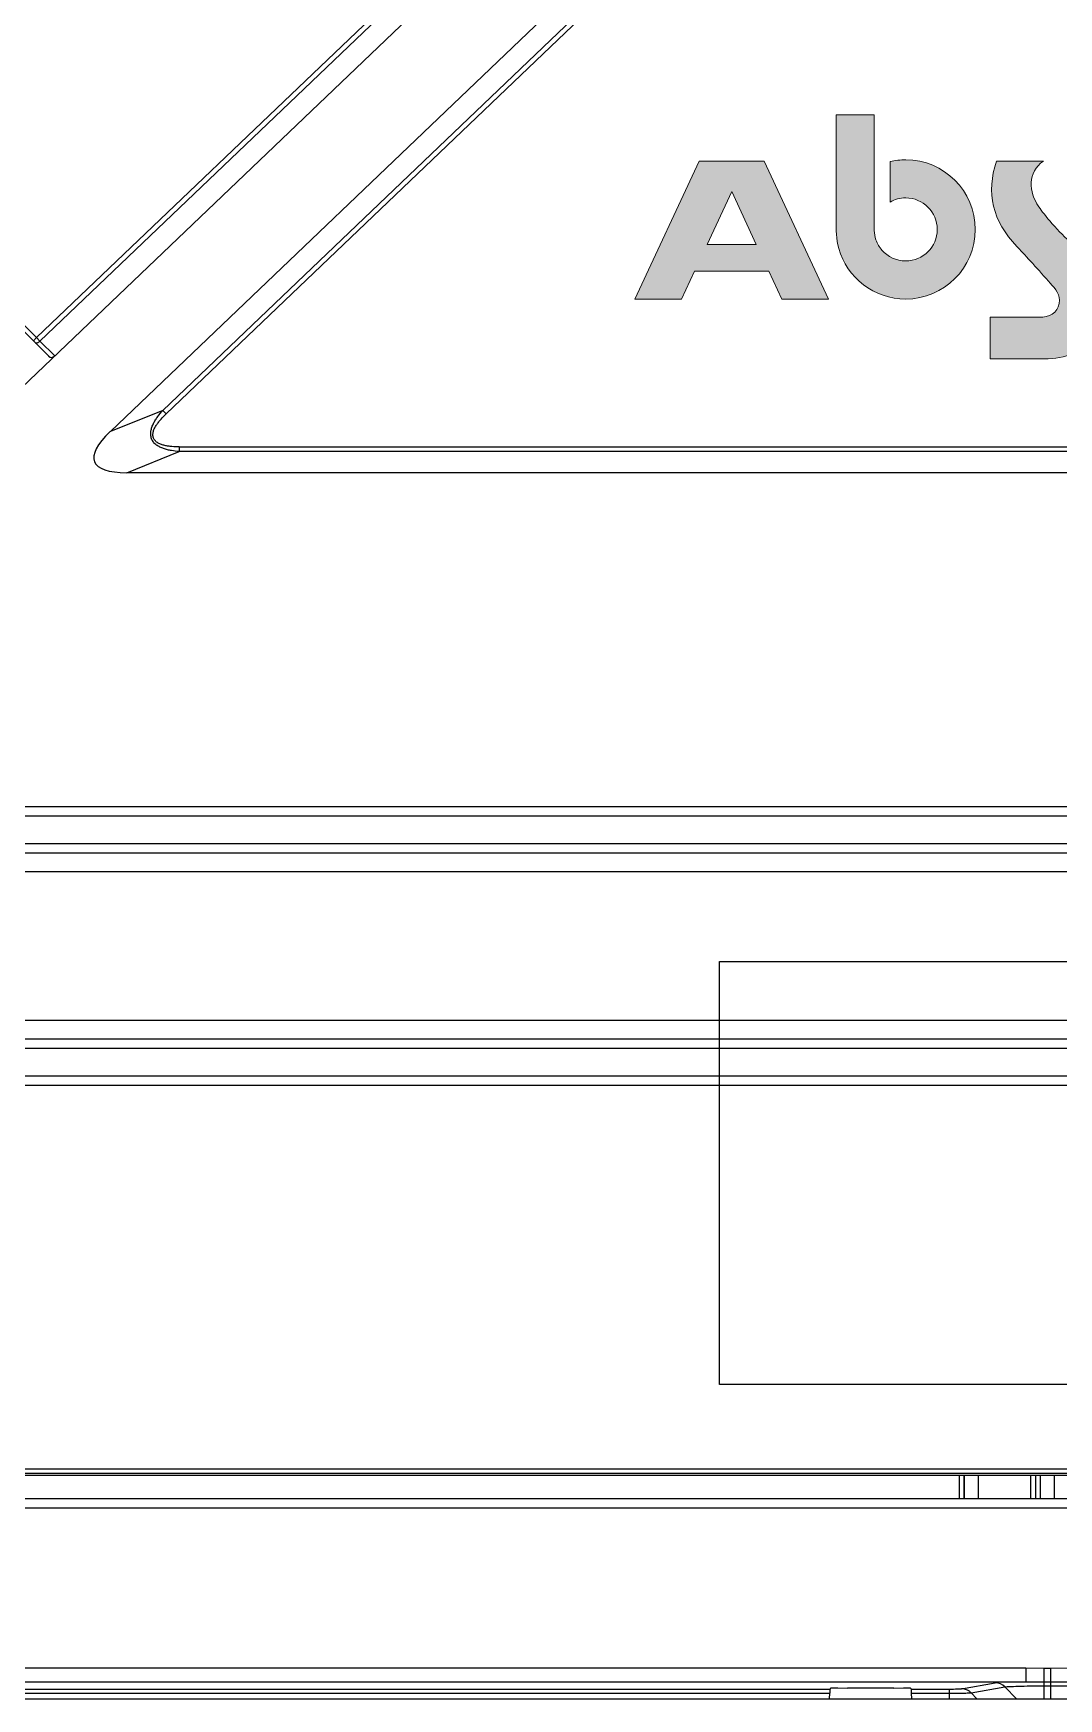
# Model space of a CAD drawing. Header units: millimetres. Extents: x 562 to 17351, y 2396 to 6995.
# Drawn here: x 13516.2 to 13626.5, y 3868.7 to 4047.9 of the extents above; entities that cross this region are included whole.
import ezdxf

# ---------------------------------------------------------------- set-up
doc = ezdxf.new("R2010")
doc.units = ezdxf.units.MM
doc.layers.add('02___PRT_ALL_AXES', color=7, linetype='Continuous')
doc.layers.add('图层 1', color=7, linetype='Continuous', lineweight=18)

# ---------------------------------------------------------------- blocks, each defined once
blk = doc.blocks.new('32211212')
at = {"color": 114, "linetype": 'Continuous', "true_color": 0x139b48}
for p, q in [((3755.11, 1677.67), (4282.11, 1677.67)), ((3755.11, 1672.67), (4282.11, 1672.67)), ((3755.11, 1670.67), (4282.11, 1670.67)), ((3755.11, 1654.67), (4282.11, 1654.67)), ((3755.11, 1652.67), (4282.11, 1652.67)), ((3755.11, 1647.67), (4282.11, 1647.67))]:
    blk.add_line(p, q, dxfattribs=at)
at = {"layer": '02___PRT_ALL_AXES', "color": 114, "linetype": 'Continuous', "true_color": 0x139b48}
for p, q in [((3759.08, 1676.67), (4278.14, 1676.67)), ((3759.08, 1673.67), (4278.14, 1673.67)), ((3759.08, 1651.67), (4278.14, 1651.67)), ((3759.08, 1648.67), (4278.14, 1648.67))]:
    blk.add_line(p, q, dxfattribs=at)
blk = doc.blocks.new('*U169')
blk.add_blockref('32211212', (-3997.61, -1923.42))
blk = doc.blocks.new('*U170')
at = {"color": 0, "linetype": 'ByBlock', "lineweight": -2, "transparency": 16777216}
blk.add_blockref('*U169', (1200, 0), dxfattribs=at)
blk = doc.blocks.new('DASFASFASEFWE')
at = {"true_color": 0xf58220}
h = blk.add_hatch(color=30, dxfattribs=at)
edge = h.paths.add_edge_path()
edge.add_spline(control_points=[(114.92, 3376.47), (115.06, 3376.06), (115.29, 3375.68), (115.57, 3375.36), (116.19, 3374.65), (117.1, 3374.2), (118.12, 3374.2), (119.99, 3374.2), (121.51, 3375.73), (121.51, 3377.59), (121.51, 3379.46), (119.99, 3380.99), (118.12, 3380.99), (117.51, 3380.99), (116.94, 3380.82), (116.44, 3380.54), (116.44, 3380.54), (116.44, 3384.89), (116.44, 3384.89), (117, 3385.02), (117.56, 3385.08), (118.12, 3385.08), (122.24, 3385.08), (125.61, 3381.72), (125.61, 3377.59), (125.61, 3373.47), (122.24, 3370.1), (118.12, 3370.1), (114.71, 3370.1), (111.81, 3372.41), (110.92, 3375.54), (110.62, 3376.56), (110.63, 3377.53), (110.63, 3378.59), (110.63, 3378.59), (110.63, 3379.8), (110.63, 3379.8), (110.63, 3379.8), (110.63, 3389.92), (110.63, 3389.92), (110.63, 3389.92), (114.73, 3389.92), (114.73, 3389.92), (114.73, 3386.12), (114.73, 3382.32), (114.73, 3378.51), (114.73, 3377.81), (114.68, 3377.15), (114.92, 3376.47)], knot_values=[0, 0, 0, 0, 1, 1, 1, 2, 2, 2, 3, 3, 3, 4, 4, 4, 5, 5, 5, 6, 6, 6, 7, 7, 7, 8, 8, 8, 9, 9, 9, 10, 10, 10, 11, 11, 11, 12, 12, 12, 13, 13, 13, 14, 14, 14, 15, 15, 15, 16, 16, 16, 16], degree=3, periodic=0)
h = blk.add_hatch(color=256)
h.paths.add_polyline_path([(96.75, 3375.98), (102.05, 3375.98), (99.4, 3381.67)], flags=16)
h.paths.add_polyline_path([(103.38, 3373.12), (95.41, 3373.12), (94.01, 3370.1), (88.97, 3370.1), (95.89, 3384.95), (100.44, 3384.95), (102.9, 3384.95), (109.82, 3370.1), (104.79, 3370.1)])
h = blk.add_hatch(color=256)
edge = h.paths.add_edge_path()
edge.add_spline(control_points=[(127.88, 3384.95), (127.88, 3384.95), (132.93, 3384.95), (132.93, 3384.95), (131.2, 3383.71), (131.32, 3381.66), (132.44, 3380.03), (132.78, 3379.53), (133.2, 3379.02), (133.62, 3378.51), (135.01, 3376.85), (136.53, 3375.72), (137.69, 3374.12), (139.19, 3372.07), (139.81, 3369.79), (138.82, 3367.24), (138.3, 3365.93), (137.39, 3364.83), (136.16, 3364.26), (135.22, 3363.83), (134.16, 3363.67), (133.05, 3363.67), (133.05, 3363.67), (127.22, 3363.67), (127.22, 3363.67), (127.22, 3363.67), (127.22, 3368.17), (127.22, 3368.17), (127.22, 3368.17), (132.87, 3368.17), (132.87, 3368.17), (132.87, 3368.17), (132.87, 3368.17), (132.87, 3368.17), (132.87, 3368.17), (132.87, 3368.17), (132.87, 3368.17), (132.87, 3368.17), (132.88, 3368.17), (132.88, 3368.17), (132.88, 3368.17), (132.88, 3368.17), (132.88, 3368.17), (133.87, 3368.18), (134.67, 3368.98), (134.67, 3369.97), (134.67, 3370.83), (133.99, 3371.43), (133.47, 3372.02), (132.18, 3373.5), (130.8, 3375.02), (130.07, 3375.77), (127.47, 3378.47), (126.76, 3381.55), (127.88, 3384.95)], knot_values=[0, 0, 0, 0, 1, 1, 1, 2, 2, 2, 3, 3, 3, 4, 4, 4, 5, 5, 5, 6, 6, 6, 7, 7, 7, 8, 8, 8, 9, 9, 9, 10, 10, 10, 11, 11, 11, 12, 12, 12, 13, 13, 13, 14, 14, 14, 15, 15, 15, 16, 16, 16, 17, 17, 17, 18, 18, 18, 18], degree=3, periodic=0)
at = {"color": 7, "linetype": 'Continuous'}
for p, q in [((127.98, 3464.68), (24.63, 3365.95)), ((128.34, 3464.31), (24.99, 3365.59)), ((22.26, 3359.84), (129.9, 3462.67)), ((129.9, 3448.84), (32.56, 3355.86)), ((38.2, 3358.12), (131.46, 3447.21)), ((38.56, 3357.75), (131.82, 3446.84)), ((-7.75, 3397.63), (25.93, 3363.96)), ((24.63, 3365.95), (-5.43, 3396.02)), ((24.28, 3365.6), (24.63, 3365.95)), ((24.99, 3365.59), (24.63, 3365.95)), ((26.59, 3363.99), (24.99, 3365.59)), ((38.2, 3358.12), (32.56, 3355.86)), ((38.2, 3358.12), (38.56, 3357.75)), ((39.98, 3354.2), (39.98, 3353.69)), ((39.98, 3354.2), (226.73, 3354.2)), ((34.33, 3351.42), (39.98, 3353.69)), ((226.73, 3353.69), (39.98, 3353.69)), ((232.37, 3351.42), (34.33, 3351.42)), ((98.1, 3298.82), (168.6, 3298.82)), ((98.1, 3253.32), (98.1, 3298.82)), ((168.6, 3253.32), (98.1, 3253.32)), ((367.23, 3243.76), (-100.52, 3243.76)), ((-98.74, 3244.26), (365.45, 3244.26)), ((-48.24, 3243.57), (164.94, 3243.57))]:
    blk.add_line(p, q, dxfattribs=at)
blk.add_line((114.92, 3376.47), (114.92, 3376.47))
blk.add_line((114.92, 3376.47), (114.92, 3376.47))
blk.add_line((114.92, 3376.47), (114.92, 3376.47))
for centre, major_axis, ratio, start_param, end_param in [((26.28, 3364.3), (0.374, 0.332), 0.886846, -3.089865, -1.530834), ((52.16, 3361.14), (21.3, 8.54), 0.217892, 2.643726, 3.639459)]:
    blk.add_ellipse(centre, major_axis=major_axis, ratio=ratio, start_param=start_param, end_param=end_param, dxfattribs=at)
for points, knots in [([(24.46, 3365.42), (24.48, 3365.4), (24.52, 3365.38), (24.6, 3365.37), (24.7, 3365.39), (24.76, 3365.42), (24.79, 3365.44)], [0, 0, 0, 0, 0.193244, 0.417835, 0.686823, 1, 1, 1, 1]), ([(24.79, 3365.44), (24.83, 3365.46), (24.9, 3365.5), (24.96, 3365.56), (24.99, 3365.59)], [0, 0, 0, 0, 0.488777, 1, 1, 1, 1]), ([(39.98, 3353.69), (39.69, 3353.71), (39.27, 3353.76), (38.7, 3353.88), (38.29, 3354), (37.89, 3354.17), (37.52, 3354.39), (37.25, 3354.63), (37.09, 3354.87), (36.99, 3355.06), (36.93, 3355.27), (36.89, 3355.55), (36.91, 3355.91), (37.03, 3356.33), (37.2, 3356.72), (37.41, 3357.1), (37.74, 3357.57), (38.01, 3357.9), (38.2, 3358.12)], [0, 0, 0, 0, 0.124923, 0.187411, 0.249906, 0.312409, 0.374914, 0.437395, 0.468706, 0.50001, 0.531316, 0.562619, 0.625094, 0.687596, 0.750097, 0.812591, 0.875078, 1, 1, 1, 1]), ([(39.98, 3354.2), (39.72, 3354.2), (39.32, 3354.21), (38.8, 3354.27), (38.42, 3354.34), (38.11, 3354.43), (37.87, 3354.52), (37.7, 3354.61), (37.54, 3354.71), (37.4, 3354.84), (37.28, 3354.98), (37.19, 3355.14), (37.15, 3355.32), (37.13, 3355.5), (37.15, 3355.69), (37.19, 3355.88), (37.25, 3356.06), (37.36, 3356.29), (37.53, 3356.57), (37.76, 3356.88), (38.09, 3357.28), (38.37, 3357.56), (38.56, 3357.75)], [0, 0, 0, 0, 0.127686, 0.19122, 0.254424, 0.317145, 0.348233, 0.379239, 0.410261, 0.440883, 0.470774, 0.500024, 0.529271, 0.559157, 0.589772, 0.620788, 0.651789, 0.682872, 0.745587, 0.808786, 0.872318, 1, 1, 1, 1])]:
    blk.add_open_spline(points, degree=3, knots=knots, dxfattribs=at)
at = {"layer": '图层 1', "lineweight": 0}
for points in [[(103.38, 3373.12), (95.41, 3373.12), (94.01, 3370.1), (88.97, 3370.1), (95.89, 3384.95), (100.44, 3384.95), (102.9, 3384.95), (109.82, 3370.1), (104.79, 3370.1), (103.38, 3373.12)], [(96.75, 3375.98), (102.05, 3375.98), (99.4, 3381.67), (96.75, 3375.98)]]:
    blk.add_lwpolyline(points, dxfattribs=at)
at = {"layer": '图层 1', "color": 30, "lineweight": 0, "true_color": 0xf58220}
blk.add_open_spline([(114.92, 3376.47), (115.06, 3376.06), (115.29, 3375.68), (115.57, 3375.36), (116.19, 3374.65), (117.1, 3374.2), (118.12, 3374.2), (119.99, 3374.2), (121.51, 3375.73), (121.51, 3377.59), (121.51, 3379.46), (119.99, 3380.99), (118.12, 3380.99), (117.51, 3380.99), (116.94, 3380.82), (116.44, 3380.54), (116.44, 3380.54), (116.44, 3384.89), (116.44, 3384.89), (117, 3385.02), (117.56, 3385.08), (118.12, 3385.08), (122.24, 3385.08), (125.61, 3381.72), (125.61, 3377.59), (125.61, 3373.47), (122.24, 3370.1), (118.12, 3370.1), (114.71, 3370.1), (111.81, 3372.41), (110.92, 3375.54), (110.62, 3376.56), (110.63, 3377.53), (110.63, 3378.59), (110.63, 3378.59), (110.63, 3379.8), (110.63, 3379.8), (110.63, 3379.8), (110.63, 3389.92), (110.63, 3389.92), (110.63, 3389.92), (114.73, 3389.92), (114.73, 3389.92), (114.73, 3386.12), (114.73, 3382.32), (114.73, 3378.51), (114.73, 3377.81), (114.68, 3377.15), (114.92, 3376.47)], degree=3, knots=[0, 0, 0, 0, 1, 1, 1, 2, 2, 2, 3, 3, 3, 4, 4, 4, 5, 5, 5, 6, 6, 6, 7, 7, 7, 8, 8, 8, 9, 9, 9, 10, 10, 10, 11, 11, 11, 12, 12, 12, 13, 13, 13, 14, 14, 14, 15, 15, 15, 16, 16, 16, 16], dxfattribs=at)
at = {"layer": '图层 1', "lineweight": 0}
blk.add_open_spline([(127.88, 3384.95), (127.88, 3384.95), (132.93, 3384.95), (132.93, 3384.95), (131.2, 3383.71), (131.32, 3381.66), (132.44, 3380.03), (132.78, 3379.53), (133.2, 3379.02), (133.62, 3378.51), (135.01, 3376.85), (136.53, 3375.72), (137.69, 3374.12), (139.19, 3372.07), (139.81, 3369.79), (138.82, 3367.24), (138.3, 3365.93), (137.39, 3364.83), (136.16, 3364.26), (135.22, 3363.83), (134.16, 3363.67), (133.05, 3363.67), (133.05, 3363.67), (127.22, 3363.67), (127.22, 3363.67), (127.22, 3363.67), (127.22, 3368.17), (127.22, 3368.17), (127.22, 3368.17), (132.87, 3368.17), (132.87, 3368.17), (132.87, 3368.17), (132.87, 3368.17), (132.87, 3368.17), (132.87, 3368.17), (132.87, 3368.17), (132.87, 3368.17), (132.87, 3368.17), (132.88, 3368.17), (132.88, 3368.17), (132.88, 3368.17), (132.88, 3368.17), (132.88, 3368.17), (133.87, 3368.18), (134.67, 3368.98), (134.67, 3369.97), (134.67, 3370.83), (133.99, 3371.43), (133.47, 3372.02), (132.18, 3373.5), (130.8, 3375.02), (130.07, 3375.77), (127.47, 3378.47), (126.76, 3381.55), (127.88, 3384.95)], degree=3, knots=[0, 0, 0, 0, 1, 1, 1, 2, 2, 2, 3, 3, 3, 4, 4, 4, 5, 5, 5, 6, 6, 6, 7, 7, 7, 8, 8, 8, 9, 9, 9, 10, 10, 10, 11, 11, 11, 12, 12, 12, 13, 13, 13, 14, 14, 14, 15, 15, 15, 16, 16, 16, 17, 17, 17, 18, 18, 18, 18], dxfattribs=at)
blk = doc.blocks.new('32332232')
at = {"color": 7, "linetype": 'Continuous'}
for p, q in [((3817.37, 1679.2), (3817.37, 1676.7)), ((3817.87, 1679.2), (3817.87, 1676.7)), ((3817.96, 1676.7), (3817.96, 1679.2)), ((3819.46, 1676.7), (3819.46, 1679.2)), ((4060.31, 1676.7), (3593.4, 1676.7)), ((4060.31, 1675.7), (3593.4, 1675.7)), ((3570.94, 1658.51), (3824.55, 1658.51)), ((3824.55, 1658.51), (3824.55, 1657.01)), ((3824.55, 1658.51), (3826.49, 1658.49)), ((3826.49, 1658.49), (3827.22, 1658.49)), ((3826.49, 1658.49), (3826.49, 1655.2)), ((3827.22, 1658.49), (3829.16, 1658.51)), ((3827.22, 1655.2), (3827.22, 1658.49)), ((3570.91, 1657.01), (3824.55, 1657.01)), ((3657.37, 1656.24), (3803.48, 1656.24)), ((3657.37, 1655.8), (3803.45, 1655.8)), ((3803.43, 1655.2), (3803.45, 1655.8)), ((3803.48, 1656.24), (3803.61, 1656.37)), ((3803.61, 1656.37), (3804.33, 1656.37)), ((3804.33, 1656.37), (3805.36, 1656.34)), ((3810.35, 1656.34), (3805.36, 1656.34)), ((3810.36, 1656.34), (3811.38, 1656.37)), ((3811.38, 1656.37), (3812.11, 1656.37)), ((3812.11, 1656.37), (3812.23, 1656.24)), ((3812.23, 1656.24), (3816.34, 1656.24)), ((3812.26, 1655.8), (3816.34, 1655.8)), ((3812.28, 1655.2), (3812.26, 1655.8)), ((3816.34, 1655.2), (3816.34, 1656.24)), ((3817.62, 1656.27), (3821.24, 1656.9)), ((3818.67, 1655.83), (3822.29, 1656.46)), ((3819.29, 1655.2), (3818.67, 1655.83)), ((3822.29, 1656.46), (3823.53, 1655.2)), ((3824.55, 1657.01), (3826.49, 1657)), ((3826.49, 1657), (3827.22, 1657)), ((3826.49, 1656.58), (3827.22, 1656.58)), ((3827.22, 1657), (3829.16, 1657.01)), ((3570.88, 1655.2), (4082.83, 1655.2))]:
    blk.add_line(p, q, dxfattribs=at)
for centre, radius, start, end in [((3816.35, 1808.4), 152.6, 269.9969, 270.2641), ((3816.5, 1775.24), 119.44, 270.2624, 270.5696), ((3816.93, 1730.46), 74.66, 270.5821, 270.7941), ((3817.6, 1654.77), 1.5, 49.798, 54.7361), ((3817.61, 1654.78), 1.49, 44.8285, 49.8014)]:
    blk.add_arc(centre, radius, start, end, dxfattribs=at)
for centre, start_param, end_param in [((3803.48, 1654.74), 6.309365, 7.068583), ((3812.23, 1654.74), 5.497787, 6.257005)]:
    blk.add_ellipse(centre, major_axis=(0, 1.5), ratio=0.026186, start_param=start_param, end_param=end_param, dxfattribs=at)
for points, knots in [([(3816.34, 1656.24), (3816.62, 1656.24), (3817, 1656.24), (3817.43, 1656.26), (3817.58, 1656.26), (3817.62, 1656.27)], [0, 0, 0, 0, 0.659742, 0.885071, 1, 1, 1, 1]), ([(3817.97, 1655.81), (3818.05, 1655.81), (3818.29, 1655.82), (3818.52, 1655.82), (3818.67, 1655.83)], [0, 0, 0, 0, 0.362864, 1, 1, 1, 1]), ([(3822.29, 1656.46), (3822.44, 1656.5), (3822.92, 1656.51), (3823.82, 1656.56), (3825.07, 1656.57), (3825.99, 1656.58), (3826.49, 1656.58)], [0, 0, 0, 0, 0.113769, 0.338969, 0.647338, 1, 1, 1, 1]), ([(3827.22, 1656.58), (3827.72, 1656.58), (3828.65, 1656.57), (3829.89, 1656.56), (3830.79, 1656.51), (3831.27, 1656.5), (3831.42, 1656.46)], [0, 0, 0, 0, 0.353355, 0.661753, 0.886585, 1, 1, 1, 1])]:
    blk.add_open_spline(points, degree=3, knots=knots, dxfattribs=at)
for points in [[(3818.47, 1656), (3818.23, 1656.17), (3817.92, 1656.27), (3817.62, 1656.27)], [(3822.29, 1656.46), (3822.02, 1656.73), (3821.62, 1656.9), (3821.24, 1656.9)]]:
    blk.add_open_spline(points, degree=3, dxfattribs=at)
at = {"layer": '02___PRT_ALL_AXES', "color": 7, "linetype": 'Continuous'}
for p, q in [((3825.04, 1679.2), (3825.04, 1676.7)), ((3825.59, 1679.2), (3825.59, 1676.7)), ((3826.09, 1679.2), (3826.09, 1676.7)), ((3827.62, 1676.7), (3827.62, 1679.2))]:
    blk.add_line(p, q, dxfattribs=at)
blk.add_blockref('DASFASFASEFWE', (3693.5, -1564.32))
blk = doc.blocks.new('*U166')
blk.add_blockref('32332232', (-3826.86, -1827.7))
blk = doc.blocks.new('*U167')
at = {"color": 0, "linetype": 'ByBlock', "lineweight": -2, "transparency": 16777216}
blk.add_blockref('*U166', (1200, 0), dxfattribs=at)

msp = doc.modelspace()

# ---------------------------------------------------------------- block references
for name, p in [('*U167', (12425.3161, 4041.2169)), ('*U170', (12404.3161, 4210.4669))]:
    msp.add_blockref(name, p)

doc.saveas('drawing.dxf')
